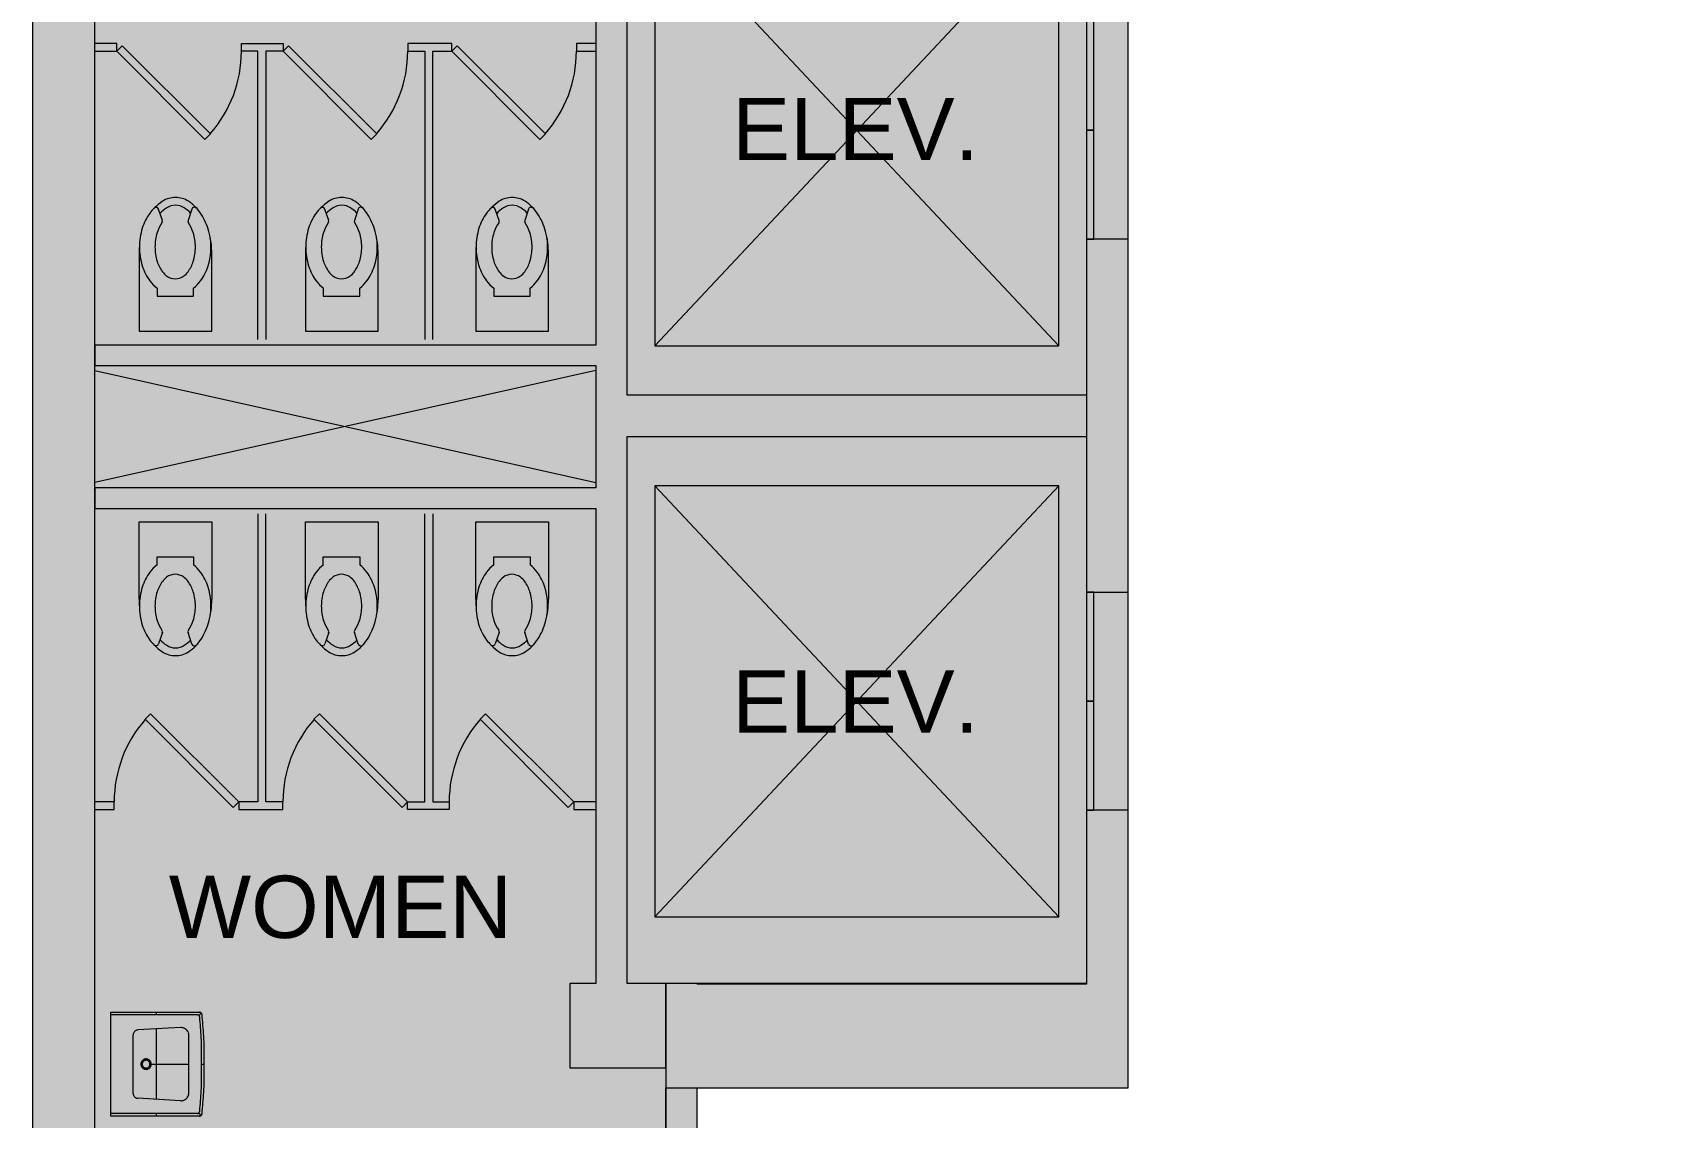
# Model space of a CAD drawing. Header units: inches. Extents: x 0 to 1536, y 72 to 1354.
# Drawn here: x 0 to 312.2, y 511.3 to 720.4 of the extents above; entities that cross this region are included whole.
import ezdxf

# ---------------------------------------------------------------- set-up
doc = ezdxf.new("R2010")
doc.units = ezdxf.units.IN
doc.header["$MEASUREMENT"] = 0
for name, color, linetype, lineweight in [('1600 K ST 6th Floor-Clean-REVISED_dwg', 8, 'Continuous', 9), ('A-Anno-Bldg', 7, 'Continuous', 9), ('A-DETL', 90, 'Continuous', 9), ('A-DETL-GENF', 92, 'Continuous', 9), ('A-DOOR', 31, 'Continuous', 13), ('A-WALL', 113, 'Continuous', 13), ('A-Wall-Exst', 7, 'Continuous', 9), ('A-WALL-PATT', 111, 'Continuous', 13), ('I-WALL', 2, 'Continuous', 13), ('XAR$0$AFLEV', 7, 'Continuous', 9), ('XAR$0$PFI', 7, 'Continuous', 9)]:
    doc.layers.add(name, color=color, linetype=linetype, lineweight=lineweight)
doc.styles.add('Swis721 Lt BT', font='swissl.ttf', dxfattribs={"height": 12})

# ---------------------------------------------------------------- blocks, each defined once
blk = doc.blocks.new('Walls 1 - Walls 1-7029748-Level XX  POWER _ SIGNAL')
at = {"layer": 'A-WALL', "lineweight": 9}
h = blk.add_hatch(color=7, dxfattribs=at)
h.paths.add_polyline_path([(12, 372.3), (211.4, 372.3), (211.4, 422.55), (203.4, 422.55), (203.4, 415.17), (200.09, 415.17), (200.09, 411.67), (203.4, 411.67), (203.4, 378.3), (169.5, 378.3), (169.5, 411.67), (172.09, 411.67), (172.09, 415.17), (166, 415.17), (166, 378.3), (12, 378.3)], flags=0)
h.paths.add_polyline_path([(211.4, 462.55), (211.4, 472.3), (12, 472.3), (12, 466.3), (203.4, 466.3), (203.4, 462.55)], flags=0)
h.paths.add_polyline_path([(122, 520.87), (122, 537.12), (114.5, 537.12), (114.5, 642.5), (203, 642.5), (203, 650.5), (114.5, 650.5), (114.5, 754.28), (166, 754.28), (166, 771.47), (126.5, 771.47), (126.5, 793), (134.03, 793), (134.03, 799), (126.5, 799), (126.5, 809.22), (120.5, 809.22), (120.5, 771.47), (104, 771.47), (104, 754.28), (108.5, 754.28), (108.5, 660.11), (12, 660.11), (12, 656.22), (108.5, 656.22), (108.5, 632.62), (12, 632.62), (12, 628.62), (108.5, 628.62), (108.5, 537.12), (103.5, 537.12), (103.5, 520.87), (114.5, 520.87)], flags=0)
h.paths.add_polyline_path([(211, 612.5), (211, 680.5), (203, 642.5)], flags=0)
h.paths.add_polyline_path([(286.1, 902.85), (286.1, 903.1), (289.6, 907.1), (285.75, 907.1), (286.08, 903.1), (285.75, 903.1), (285.75, 902.85)], flags=0)
h.paths.add_polyline_path([(173.99, 903.1), (203.4, 903.1), (203.4, 907.1), (173.5, 907.1), (173.5, 939.5), (203.4, 939.5), (203.4, 938.21), (209.4, 938.21), (209.4, 945.5), (144, 945.5), (144, 939.5), (169.5, 939.5), (169.5, 903.1), (173.5, 903.1)], flags=0)
h.paths.add_polyline_path([(209.4, 907.1), (209.4, 908.21), (203.4, 908.21), (203.4, 907.1)], flags=0)
h.paths.add_polyline_path([(114, 939.5), (114, 945.5), (74.5, 945.5), (74.5, 974.75), (12, 974.75), (12, 970.75), (70.5, 970.75), (70.5, 945.5), (12, 945.5), (12, 939.5), (53.77, 939.5)], flags=0)
at = {"layer": 'A-WALL', "color": 8, "lineweight": 20}
for p, q in [((108.5, 754.28), (108.5, 660.11)), ((114.5, 650.5), (114.5, 754.28)), ((211, 680.5), (203, 680.5)), ((203, 680.5), (203, 650.5)), ((211, 612.5), (211, 680.5)), ((108.5, 660.11), (12, 660.11)), ((12, 660.11), (12, 656.22)), ((12, 656.22), (108.5, 656.22)), ((108.5, 656.22), (108.5, 632.62)), ((203, 650.5), (114.5, 650.5)), ((114.5, 537.12), (114.5, 642.5)), ((114.5, 642.5), (203, 642.5)), ((203, 642.5), (203, 612.5)), ((108.5, 632.62), (12, 632.62)), ((12, 632.62), (12, 628.62)), ((12, 628.62), (108.5, 628.62)), ((108.5, 628.62), (108.5, 537.12)), ((203, 612.5), (211, 612.5)), ((108.5, 537.12), (103.5, 537.12)), ((103.5, 537.12), (103.5, 520.87)), ((122, 537.12), (114.5, 537.12)), ((122, 520.87), (122, 537.12)), ((103.5, 520.87), (122, 520.87))]:
    blk.add_line(p, q, dxfattribs=at)
blk = doc.blocks.new('ELEVATOR DOORS - ELEVATOR DOORS-7053103-Level XX  POWER _ SIGNAL')
at = {"layer": 'A-DOOR'}
for p, q in [((204.41, 722.5), (203, 722.5)), ((203, 722.5), (203, 701.5)), ((204.41, 701.5), (204.41, 722.5)), ((204.41, 701.5), (203, 701.5)), ((203, 701.5), (203, 680.5)), ((203, 701.5), (204.41, 701.5)), ((204.41, 680.5), (204.41, 701.5)), ((203, 680.5), (204.41, 680.5)), ((204.41, 612.5), (203, 612.5)), ((203, 612.5), (203, 591.5)), ((204.41, 591.5), (204.41, 612.5)), ((204.41, 591.5), (203, 591.5)), ((203, 591.5), (203, 570.5)), ((203, 591.5), (204.41, 591.5)), ((204.41, 570.5), (204.41, 591.5)), ((203, 570.5), (204.41, 570.5))]:
    blk.add_line(p, q, dxfattribs=at)
blk = doc.blocks.new('1600 K ST 6th Floor-Clean-REVISED_dwg-7023626-Level XX  POWER _ SIGNAL')
at = {"lineweight": 9}
h = blk.add_hatch(color=256, dxfattribs=at)
h.paths.add_polyline_path([(140.33, 537), (203, 537), (203, 537.12), (128, 537.12), (128, 537), (128.31, 537)], flags=0)
h.paths.add_polyline_path([(120.5, 843.22), (126.5, 843.22), (126.5, 845.5), (120.5, 845.5), (120.5, 845.03)], flags=0)
at = {"layer": 'A-Wall-Exst'}
blk.add_line((203, 537.12), (128, 537.12), dxfattribs=at)
at = {"layer": 'XAR$0$AFLEV'}
for p, q in [((108.5, 655.22), (12, 633.62)), ((12, 655.22), (108.5, 633.62))]:
    blk.add_line(p, q, dxfattribs=at)
at = {"layer": 'XAR$0$AFLEV', "flags": 128}
for points in [[(197.65, 743), (119.85, 743), (119.85, 660), (197.65, 660), (197.65, 743), (119.85, 660), (197.65, 660), (119.85, 743)], [(197.65, 633), (119.85, 633), (119.85, 550), (197.65, 550), (197.65, 633), (119.85, 550), (197.65, 550), (119.85, 633)]]:
    blk.add_lwpolyline(points, dxfattribs=at)
at = {"layer": 'XAR$0$PFI'}
for p, q in [((25.02, 684.11), (24.29, 686.31)), ((30.7, 686.33), (29.97, 684.11)), ((57.05, 684.11), (56.32, 686.31)), ((62.73, 686.33), (62, 684.11)), ((89.86, 684.11), (89.13, 686.31)), ((95.54, 686.33), (94.8, 684.11)), ((25.02, 604.74), (24.29, 602.54)), ((30.7, 602.52), (29.97, 604.74)), ((57.05, 604.74), (56.32, 602.54)), ((62.73, 602.52), (62, 604.74)), ((89.86, 604.74), (89.13, 602.54)), ((95.54, 602.52), (94.8, 604.74)), ((31.72, 531.09), (15.13, 531.09)), ((23.9, 531.09), (23.9, 531.59)), ((32.51, 531.46), (32.05, 530.96)), ((28.54, 528.63), (20.32, 528.17)), ((23.9, 514.81), (23.9, 528.37)), ((19.38, 516.01), (19.38, 527.17)), ((30.13, 516.05), (30.13, 527.13)), ((32.59, 521.59), (32.59, 524.61)), ((22.88, 521.59), (30.13, 521.59)), ((28.54, 514.55), (20.32, 515.01)), ((23.9, 511.59), (23.9, 512.09)), ((32.51, 511.72), (32.05, 512.22))]:
    blk.add_line(p, q, dxfattribs=at)
at = {"layer": 'XAR$0$PFI', "flags": 128}
for points in [[(12, 716.72), (16.25, 716.72), (33.22, 699.75), (34.28, 700.82), (17.31, 717.79), (16.25, 716.72), (16.25, 718.22), (12, 718.22)], [(43.42, 661.22), (43.42, 716.72), (40.25, 716.72), (40.25, 718.22), (48.27, 718.22), (48.27, 716.72), (49.33, 717.79), (66.3, 700.82), (65.24, 699.75), (48.27, 716.72), (44.92, 716.72), (44.92, 661.22)], [(97.73, 699.75), (80.76, 716.72), (80.76, 718.22), (72.27, 718.22), (72.27, 716.72), (75.58, 716.72), (75.58, 661.22)], [(108.5, 718.22), (104.76, 718.22), (104.76, 716.72), (108.5, 716.72)], [(77.08, 661.22), (77.08, 716.72), (80.76, 716.72), (81.82, 717.79), (98.79, 700.82), (97.73, 699.75)], [(20.54, 677.68), (20.54, 662.8), (34.54, 662.8), (34.54, 677.68)], [(52.57, 677.68), (52.57, 662.8), (66.57, 662.8), (66.57, 677.68)], [(85.38, 677.68), (85.38, 662.8), (99.38, 662.8), (99.38, 677.68)], [(23.99, 671.07), (23.99, 669.52), (30.99, 669.52), (30.99, 671.07)], [(56.02, 671.07), (56.02, 669.52), (63.02, 669.52), (63.02, 671.07)], [(88.83, 671.07), (88.83, 669.52), (95.83, 669.52), (95.83, 671.07)], [(43.42, 627.62), (43.42, 572.12), (39.74, 572.12), (38.68, 571.06), (21.71, 588.03), (22.77, 589.1), (39.74, 572.12), (39.74, 570.62), (48.23, 570.62), (48.23, 572.12), (44.92, 572.12), (44.92, 627.62)], [(77.08, 627.62), (77.08, 572.12), (80.25, 572.12), (80.25, 570.62), (72.23, 570.62), (72.23, 572.12), (71.17, 571.06), (54.2, 588.03), (55.26, 589.1), (72.23, 572.12), (75.58, 572.12), (75.58, 627.62)], [(20.54, 611.17), (20.54, 626.05), (34.54, 626.05), (34.54, 611.17)], [(52.57, 611.17), (52.57, 626.05), (66.57, 626.05), (66.57, 611.17)], [(85.38, 611.17), (85.38, 626.05), (99.38, 626.05), (99.38, 611.17)], [(23.99, 617.78), (23.99, 619.33), (30.99, 619.33), (30.99, 617.78)], [(56.02, 617.78), (56.02, 619.33), (63.02, 619.33), (63.02, 617.78)], [(88.83, 617.78), (88.83, 619.33), (95.83, 619.33), (95.83, 617.78)], [(108.5, 572.12), (104.25, 572.12), (87.28, 589.1), (86.22, 588.03), (103.19, 571.06), (104.25, 572.12), (104.25, 570.62), (108.5, 570.62)], [(12, 570.62), (15.74, 570.62), (15.74, 572.12), (12, 572.12)], [(31.72, 512.09), (15.13, 512.09), (15.13, 531.09), (15.13, 531.59), (32.17, 531.59)], [(33.07, 518.4), (33.08, 521.59), (33.07, 524.77)], [(32.58, 518.57), (32.58, 521.59), (33.13, 521.59)], [(32.17, 511.59), (15.13, 511.59), (15.13, 512.09)]]:
    blk.add_lwpolyline(points, dxfattribs=at)
at = {"layer": 'XAR$0$PFI'}
for centre, radius, start, end in [((16.25, 716.72), 24, 318.5833, 0), ((48.27, 716.72), 24, 318.5833, 0), ((80.76, 716.72), 24, 318.5833, 0), ((29.47, 680.94), 8.18, 122.7616, 136.6903), ((27.54, 683.94), 4.62, 90, 122.7617), ((27.54, 683.94), 3.12, 90, 122.7618), ((27.54, 683.94), 4.62, 57.2383, 90), ((27.54, 683.94), 3.12, 57.2382, 90), ((25.61, 680.94), 8.18, 32.7685, 57.2383), ((61.5, 680.94), 8.18, 122.7616, 136.6903), ((59.57, 683.94), 4.62, 90, 122.7617), ((59.57, 683.94), 3.12, 90, 122.7618), ((59.57, 683.94), 4.62, 57.2383, 90), ((59.57, 683.94), 3.12, 57.2382, 90), ((57.64, 680.94), 8.18, 32.7685, 57.2383), ((94.31, 680.94), 8.18, 122.7616, 136.6903), ((92.38, 683.94), 4.62, 90, 122.7617), ((92.38, 683.94), 3.12, 90, 122.7618), ((92.38, 683.94), 4.62, 57.2383, 90), ((92.38, 683.94), 3.12, 57.2382, 90), ((90.45, 680.94), 8.18, 32.7685, 57.2383), ((30.29, 679.85), 9.56, 143.3275, 162.8584), ((28.58, 681.12), 7.43, 133.4258, 143.3275), ((23.82, 686.15), 0.5, 18.2438, 133.4259), ((29.47, 680.94), 6.68, 122.7617, 137.2435), ((24.54, 683.95), 0.5, 324.4828, 18.2438), ((25.61, 680.94), 6.68, 43.6858, 57.2383), ((30.44, 683.95), 0.5, 161.7562, 215.5172), ((31.18, 686.18), 0.5, 44.3279, 161.7562), ((22.55, 678.97), 11.82, 14.929, 32.7685), ((62.32, 679.85), 9.56, 143.3275, 162.8584), ((60.61, 681.12), 7.43, 133.4258, 143.3275), ((55.85, 686.15), 0.5, 18.2438, 133.4259), ((61.5, 680.94), 6.68, 122.7617, 137.2435), ((56.57, 683.95), 0.5, 324.4828, 18.2438), ((57.64, 680.94), 6.68, 43.6858, 57.2383), ((62.47, 683.95), 0.5, 161.7562, 215.5172), ((63.21, 686.18), 0.5, 44.3279, 161.7562), ((54.58, 678.97), 11.82, 14.929, 32.7685), ((95.13, 679.85), 9.56, 143.3275, 162.8584), ((93.42, 681.12), 7.43, 133.4258, 143.3275), ((88.65, 686.15), 0.5, 18.2438, 133.4259), ((94.31, 680.94), 6.68, 122.7617, 137.2435), ((89.38, 683.95), 0.5, 324.4828, 18.2438), ((90.45, 680.94), 6.68, 43.6858, 57.2383), ((95.28, 683.95), 0.5, 161.7562, 215.5172), ((96.01, 686.18), 0.5, 44.3279, 161.7562), ((87.39, 678.97), 11.82, 14.929, 32.7685), ((32.98, 679.02), 12.38, 162.8584, 180), ((32.98, 679.02), 9.38, 162.8584, 180), ((30.29, 679.85), 6.56, 144.4829, 162.8583), ((24.7, 679.85), 6.56, 17.1417, 35.5171), ((22, 679.02), 9.38, 0, 17.1416), ((22, 679.02), 12.38, 342.8584, 8.2651), ((17.7, 677.68), 16.84, 0, 14.9289), ((65.01, 679.02), 12.38, 162.8584, 180), ((65.01, 679.02), 9.38, 162.8584, 180), ((62.32, 679.85), 6.56, 144.4829, 162.8583), ((56.72, 679.85), 6.56, 17.1417, 35.5171), ((54.03, 679.02), 9.38, 0, 17.1416), ((54.03, 679.02), 12.38, 342.8584, 8.2651), ((49.73, 677.68), 16.84, 0, 14.9289), ((97.82, 679.02), 12.38, 162.8584, 180), ((97.82, 679.02), 9.38, 162.8584, 180), ((95.13, 679.85), 6.56, 144.4829, 162.8583), ((89.53, 679.85), 6.56, 17.1417, 35.5171), ((86.84, 679.02), 9.38, 0, 17.1416), ((86.84, 679.02), 12.38, 342.8584, 8.2651), ((82.54, 677.68), 16.84, 0, 14.9289), ((37.38, 677.68), 16.84, 174.8046, 180), ((32.98, 679.02), 12.38, 180, 197.1416), ((32.98, 679.02), 9.38, 180, 197.1416), ((22, 679.02), 9.38, 342.8584, 360), ((69.41, 677.68), 16.84, 174.8046, 180), ((65.01, 679.02), 12.38, 180, 197.1416), ((65.01, 679.02), 9.38, 180, 197.1416), ((54.03, 679.02), 9.38, 342.8584, 360), ((102.22, 677.68), 16.84, 174.8046, 180), ((97.82, 679.02), 12.38, 180, 197.1416), ((97.82, 679.02), 9.38, 180, 197.1416), ((86.84, 679.02), 9.38, 342.8584, 360), ((30.29, 678.18), 9.56, 197.1417, 216.6724), ((30.29, 678.18), 6.56, 197.1417, 216.6725), ((24.7, 678.18), 6.56, 323.3275, 342.8583), ((24.7, 678.18), 9.56, 323.3276, 342.8583), ((62.32, 678.18), 9.56, 197.1417, 216.6724), ((62.32, 678.18), 6.56, 197.1417, 216.6725), ((56.72, 678.18), 6.56, 323.3275, 342.8583), ((56.72, 678.18), 9.56, 323.3276, 342.8583), ((95.13, 678.18), 9.56, 197.1417, 216.6724), ((95.13, 678.18), 6.56, 197.1417, 216.6725), ((89.53, 678.18), 6.56, 323.3275, 342.8583), ((89.53, 678.18), 9.56, 323.3276, 342.8583), ((28.58, 676.91), 7.43, 216.6725, 231.8648), ((28.58, 676.91), 4.43, 216.6725, 231.8648), ((27.49, 675.65), 2.76, 233.419, 306.581), ((26.41, 676.91), 4.43, 308.1352, 323.3275), ((26.41, 676.91), 7.43, 308.1352, 323.3275), ((60.61, 676.91), 7.43, 216.6725, 231.8648), ((60.61, 676.91), 4.43, 216.6725, 231.8648), ((59.52, 675.65), 2.76, 233.419, 306.581), ((58.44, 676.91), 4.43, 308.1352, 323.3275), ((58.44, 676.91), 7.43, 308.1352, 323.3275), ((93.42, 676.91), 7.43, 216.6725, 231.8648), ((93.42, 676.91), 4.43, 216.6725, 231.8648), ((92.33, 675.65), 2.76, 233.419, 306.581), ((91.24, 676.91), 4.43, 308.1352, 323.3275), ((91.24, 676.91), 7.43, 308.1352, 323.3275), ((30.29, 610.67), 9.56, 143.3276, 162.8583), ((28.58, 611.94), 7.43, 128.1352, 143.3275), ((28.58, 611.94), 4.43, 128.1352, 143.3275), ((27.49, 613.2), 2.76, 53.419, 126.581), ((26.41, 611.94), 4.43, 36.6725, 51.8648), ((26.41, 611.94), 7.43, 36.6725, 51.8648), ((24.7, 610.67), 9.56, 17.1417, 36.6724), ((62.32, 610.67), 9.56, 143.3276, 162.8583), ((60.61, 611.94), 7.43, 128.1352, 143.3275), ((60.61, 611.94), 4.43, 128.1352, 143.3275), ((59.52, 613.2), 2.76, 53.419, 126.581), ((58.44, 611.94), 4.43, 36.6725, 51.8648), ((58.44, 611.94), 7.43, 36.6725, 51.8648), ((56.72, 610.67), 9.56, 17.1417, 36.6724), ((95.13, 610.67), 9.56, 143.3276, 162.8583), ((93.42, 611.94), 7.43, 128.1352, 143.3275), ((93.42, 611.94), 4.43, 128.1352, 143.3275), ((92.33, 613.2), 2.76, 53.419, 126.581), ((91.24, 611.94), 4.43, 36.6725, 51.8648), ((91.24, 611.94), 7.43, 36.6725, 51.8648), ((89.53, 610.67), 9.56, 17.1417, 36.6724), ((32.98, 609.83), 12.38, 162.8584, 180), ((32.98, 609.83), 9.38, 162.8584, 180), ((30.29, 610.67), 6.56, 143.3275, 162.8583), ((24.7, 610.67), 6.56, 17.1417, 36.6725), ((22, 609.83), 9.38, 0, 17.1416), ((22, 609.83), 12.38, 351.7349, 17.1416), ((65.01, 609.83), 12.38, 162.8584, 180), ((65.01, 609.83), 9.38, 162.8584, 180), ((62.32, 610.67), 6.56, 143.3275, 162.8583), ((56.72, 610.67), 6.56, 17.1417, 36.6725), ((54.03, 609.83), 9.38, 0, 17.1416), ((54.03, 609.83), 12.38, 351.7349, 17.1416), ((97.82, 609.83), 12.38, 162.8584, 180), ((97.82, 609.83), 9.38, 162.8584, 180), ((95.13, 610.67), 6.56, 143.3275, 162.8583), ((89.53, 610.67), 6.56, 17.1417, 36.6725), ((86.84, 609.83), 9.38, 0, 17.1416), ((86.84, 609.83), 12.38, 351.7349, 17.1416), ((37.38, 611.17), 16.84, 180, 185.1954), ((32.98, 609.83), 12.38, 180, 197.1416), ((32.98, 609.83), 9.38, 180, 197.1416), ((22, 609.83), 9.38, 342.8584, 360), ((17.7, 611.17), 16.84, 345.0711, 360), ((69.41, 611.17), 16.84, 180, 185.1954), ((65.01, 609.83), 12.38, 180, 197.1416), ((65.01, 609.83), 9.38, 180, 197.1416), ((54.03, 609.83), 9.38, 342.8584, 360), ((49.73, 611.17), 16.84, 345.0711, 360), ((102.22, 611.17), 16.84, 180, 185.1954), ((97.82, 609.83), 12.38, 180, 197.1416), ((97.82, 609.83), 9.38, 180, 197.1416), ((86.84, 609.83), 9.38, 342.8584, 360), ((82.54, 611.17), 16.84, 345.0711, 360), ((30.29, 609), 9.56, 197.1416, 216.6725), ((30.29, 609), 6.56, 197.1417, 215.5171), ((24.7, 609), 6.56, 324.4829, 342.8583), ((22.55, 609.88), 11.82, 327.2315, 345.071), ((62.32, 609), 9.56, 197.1416, 216.6725), ((62.32, 609), 6.56, 197.1417, 215.5171), ((56.72, 609), 6.56, 324.4829, 342.8583), ((54.58, 609.88), 11.82, 327.2315, 345.071), ((95.13, 609), 9.56, 197.1416, 216.6725), ((95.13, 609), 6.56, 197.1417, 215.5171), ((89.53, 609), 6.56, 324.4829, 342.8583), ((87.39, 609.88), 11.82, 327.2315, 345.071), ((28.58, 607.73), 7.43, 216.6725, 226.5742), ((23.82, 602.7), 0.5, 226.5741, 341.7562), ((29.47, 607.91), 6.68, 222.7565, 237.2383), ((24.54, 604.9), 0.5, 341.7562, 35.5172), ((25.61, 607.91), 6.68, 302.7617, 316.3142), ((30.44, 604.9), 0.5, 144.4828, 198.2438), ((25.61, 607.91), 8.18, 302.7617, 327.2315), ((60.61, 607.73), 7.43, 216.6725, 226.5742), ((55.85, 602.7), 0.5, 226.5741, 341.7562), ((61.5, 607.91), 6.68, 222.7565, 237.2383), ((56.57, 604.9), 0.5, 341.7562, 35.5172), ((57.64, 607.91), 6.68, 302.7617, 316.3142), ((62.47, 604.9), 0.5, 144.4828, 198.2438), ((57.64, 607.91), 8.18, 302.7617, 327.2315), ((93.42, 607.73), 7.43, 216.6725, 226.5742), ((88.65, 602.7), 0.5, 226.5741, 341.7562), ((94.31, 607.91), 6.68, 222.7565, 237.2383), ((89.38, 604.9), 0.5, 341.7562, 35.5172), ((90.45, 607.91), 6.68, 302.7617, 316.3142), ((95.28, 604.9), 0.5, 144.4828, 198.2438), ((90.45, 607.91), 8.18, 302.7617, 327.2315), ((29.47, 607.91), 8.18, 223.3097, 237.2384), ((27.54, 604.91), 4.62, 237.2383, 270), ((27.54, 604.91), 3.12, 237.2382, 270), ((27.54, 604.91), 3.12, 270, 302.7618), ((27.54, 604.91), 4.62, 270, 302.7617), ((31.18, 602.67), 0.5, 198.2438, 315.6721), ((61.5, 607.91), 8.18, 223.3097, 237.2384), ((59.57, 604.91), 4.62, 237.2383, 270), ((59.57, 604.91), 3.12, 237.2382, 270), ((59.57, 604.91), 3.12, 270, 302.7618), ((59.57, 604.91), 4.62, 270, 302.7617), ((63.21, 602.67), 0.5, 198.2438, 315.6721), ((94.31, 607.91), 8.18, 223.3097, 237.2384), ((92.38, 604.91), 4.62, 237.2383, 270), ((92.38, 604.91), 3.12, 237.2382, 270), ((92.38, 604.91), 3.12, 270, 302.7618), ((92.38, 604.91), 4.62, 270, 302.7617), ((96.01, 602.67), 0.5, 198.2438, 315.6721), ((39.74, 572.12), 24, 138.5833, 180), ((72.23, 572.12), 24, 138.5833, 180), ((104.25, 572.12), 24, 138.5833, 180), ((31.72, 530.51), 0.578, 75.8672, 90.0001), ((31.78, 530.77), 0.312, 56.5938, 75.8668), ((31.52, 530.38), 0.781, 47.6012, 56.5939), ((31.52, 530.38), 0.781, 38.609, 47.6017), ((31.89, 530.67), 0.312, 19.3356, 38.6086), ((32.17, 531.01), 0.578, 75.9109, 90), ((31.64, 530.58), 0.578, 5.2026, 19.3356), ((32.24, 531.27), 0.312, 56.68, 75.9106), ((31.98, 530.87), 0.783, 47.7325, 56.6803), ((31.98, 530.87), 0.783, 38.785, 47.7328), ((32.35, 531.17), 0.312, 19.5539, 38.7846), ((32.09, 531.08), 0.578, 5.4652, 19.5543), ((-97.64, 518.67), 130.9, 3.6433, 5.465), ((20.02, 527.3), 0.631, 145.9309, 165.5297), ((20.78, 526.79), 1.54, 136.59, 145.9312), ((20.78, 526.79), 1.54, 127.2488, 136.59), ((20.23, 527.51), 0.631, 107.6497, 127.2485), ((20.38, 527.02), 1.15, 93.18, 107.6499), ((28.64, 526.86), 1.77, 81.5323, 93.1799), ((28.77, 527.76), 0.86, 64.7819, 81.5323), ((27.69, 525.46), 3.41, 58.2375, 64.7819), ((28.92, 527.43), 1.08, 46.5898, 58.2374), ((28.92, 527.43), 1.08, 34.9424, 46.59), ((27.01, 526.1), 3.41, 28.3981, 34.9424), ((29.25, 527.31), 0.86, 11.6475, 28.3979), ((-97.63, 518.81), 130.38, 3.4685, 5.2027), ((20.53, 527.17), 1.15, 165.5301, 180), ((28.35, 527.13), 1.77, 359.9999, 11.6475), ((-4.08, 524.48), 36.66, 0.1978, 3.4685), ((-3.95, 524.63), 37.02, 0.2176, 3.6434), ((21.88, 521.59), 1, 170.0001, 180.0001), ((21.88, 521.59), 1, 179.9999, 189.9999), ((21.88, 521.59), 1, 160, 170.0001), ((21.88, 521.59), 1, 189.9999, 200), ((21.88, 521.59), 1, 149.9998, 159.9998), ((21.88, 521.59), 1, 140.0001, 150.0001), ((21.88, 521.59), 1, 130, 140), ((21.88, 521.59), 0.75, 170.0001, 180.0001), ((21.88, 521.59), 0.75, 179.9999, 189.9999), ((21.88, 521.59), 0.75, 159.9997, 169.9997), ((21.88, 521.59), 0.75, 190.0003, 200.0003), ((21.88, 521.59), 0.75, 150.0002, 160.0002), ((21.88, 521.59), 1, 119.9999, 129.9999), ((21.88, 521.59), 0.75, 140, 150), ((21.88, 521.59), 0.75, 130, 140), ((21.88, 521.59), 1, 110.0002, 120.0002), ((21.88, 521.59), 0.75, 120, 130), ((21.88, 521.59), 0.75, 109.9998, 119.9998), ((21.88, 521.59), 1, 99.9999, 110), ((21.88, 521.59), 0.75, 100.0003, 110.0003), ((21.88, 521.59), 1, 89.9999, 99.9999), ((21.88, 521.59), 0.75, 89.9999, 99.9999), ((21.88, 521.59), 1, 80.0001, 90.0001), ((21.88, 521.59), 0.75, 80.0001, 90.0001), ((21.88, 521.59), 0.75, 69.9997, 79.9997), ((21.88, 521.59), 1, 70, 80.0001), ((21.88, 521.59), 0.75, 60.0002, 70.0002), ((21.88, 521.59), 1, 59.9998, 69.9998), ((21.88, 521.59), 0.75, 50, 60), ((21.88, 521.59), 0.75, 40, 50), ((21.88, 521.59), 1, 50.0001, 60.0001), ((21.88, 521.59), 0.75, 30, 40), ((21.88, 521.59), 1, 40, 50), ((21.88, 521.59), 0.75, 19.9998, 29.9998), ((21.88, 521.59), 0.75, 10.0003, 20.0003), ((21.88, 521.59), 0.75, 339.9997, 349.9997), ((21.88, 521.59), 0.75, 359.9999, 9.9999), ((21.88, 521.59), 0.75, 350.0001, 0.0001), ((21.88, 521.59), 1, 29.9999, 39.9999), ((21.88, 521.59), 1, 20.0002, 30.0002), ((21.88, 521.59), 1, 9.9999, 20), ((21.88, 521.59), 1, 340, 350.0001), ((21.88, 521.59), 1, 359.9999, 9.9999), ((21.88, 521.59), 1, 350.0001, 0.0001), ((21.88, 521.59), 1, 200.0002, 210.0002), ((21.88, 521.59), 1, 209.9999, 219.9999), ((21.88, 521.59), 1, 220, 230), ((21.88, 521.59), 0.75, 199.9998, 209.9998), ((21.88, 521.59), 0.75, 210, 220), ((21.88, 521.59), 1, 230.0001, 240.0001), ((21.88, 521.59), 0.75, 220, 230), ((21.88, 521.59), 1, 239.9998, 249.9998), ((21.88, 521.59), 0.75, 230, 240), ((21.88, 521.59), 0.75, 240.0002, 250.0002), ((21.88, 521.59), 1, 250, 260.0001), ((21.88, 521.59), 0.75, 249.9997, 259.9997), ((21.88, 521.59), 1, 260.0001, 270.0001), ((21.88, 521.59), 0.75, 260.0001, 270.0001), ((21.88, 521.59), 0.75, 269.9999, 279.9999), ((21.88, 521.59), 1, 269.9999, 279.9999), ((21.88, 521.59), 0.75, 280.0003, 290.0003), ((21.88, 521.59), 1, 279.9999, 290), ((21.88, 521.59), 0.75, 289.9998, 299.9998), ((21.88, 521.59), 1, 290.0002, 300.0002), ((21.88, 521.59), 0.75, 300, 310), ((21.88, 521.59), 0.75, 310, 320), ((21.88, 521.59), 1, 299.9999, 309.9999), ((21.88, 521.59), 0.75, 320, 330), ((21.88, 521.59), 1, 310, 320), ((21.88, 521.59), 0.75, 330.0002, 340.0002), ((21.88, 521.59), 1, 320.0001, 330.0001), ((21.88, 521.59), 1, 329.9998, 339.9998), ((-4.08, 518.7), 36.66, 356.5315, 359.8022), ((-3.95, 518.54), 37.02, 356.3566, 359.7824), ((20.53, 516.01), 1.15, 180, 194.4699), ((20.02, 515.88), 0.631, 194.4703, 214.0691), ((20.78, 516.38), 1.54, 214.0688, 223.41), ((20.78, 516.38), 1.54, 223.41, 232.7512), ((20.23, 515.66), 0.631, 232.7515, 252.3503), ((28.92, 515.74), 1.08, 313.41, 325.0576), ((27.01, 517.08), 3.41, 325.0576, 331.6019), ((29.25, 515.86), 0.86, 331.6021, 348.3525), ((28.35, 516.05), 1.77, 348.3525, 0.0001), ((-97.63, 524.37), 130.38, 354.7973, 356.5315), ((-97.64, 524.51), 130.9, 354.535, 356.3567), ((20.38, 516.16), 1.15, 252.3501, 266.82), ((28.64, 516.32), 1.77, 266.8201, 278.4677), ((28.77, 515.42), 0.86, 278.4677, 295.2181), ((27.69, 517.72), 3.41, 295.2181, 301.7625), ((28.92, 515.74), 1.08, 301.7626, 313.4102), ((31.72, 512.67), 0.578, 269.9999, 284.1328), ((31.78, 512.41), 0.312, 284.1332, 303.4062), ((31.52, 512.8), 0.781, 303.4061, 312.3988), ((31.52, 512.8), 0.781, 312.3983, 321.391), ((31.89, 512.51), 0.312, 321.3914, 340.6644), ((31.64, 512.6), 0.578, 340.6644, 354.7974), ((32.09, 512.1), 0.578, 340.4457, 354.5348), ((32.17, 512.17), 0.578, 270, 284.0891), ((32.24, 511.91), 0.312, 284.0894, 303.32), ((31.98, 512.3), 0.783, 303.3197, 312.2675), ((31.98, 512.3), 0.783, 312.2672, 321.215), ((32.35, 512.01), 0.312, 321.2154, 340.4461)]:
    blk.add_arc(centre, radius, start, end, dxfattribs=at)
at = {"layer": 'A-Anno-Bldg', "char_height": 12, "attachment_point": 2, "line_spacing_factor": 1.005062, "style": 'Swis721 Lt BT'}
for s, insert, width in [('ELEV.', (158.5, 707.75), 51.5152), ('ELEV.', (158.5, 597.47), 51.5152), ('WOMEN', (59.33, 557.9), 74.9174)]:
    blk.add_mtext(s, dxfattribs=dict(at, insert=insert, width=width))

msp = doc.modelspace()

# ---------------------------------------------------------------- hatches: boundary and pattern name
at = {"layer": 'A-DETL-GENF'}
h = msp.add_hatch(color=9, dxfattribs=at)
h.paths.add_polyline_path([(226.89, 72), (229, 72), (229, 94), (251.4, 94), (251.4, 278), (207.4, 278.03), (207.4, 330.67), (206.65, 330.67), (206.65, 332.17), (208.15, 332.17), (208.15, 332.67), (209.65, 332.67), (209.65, 332.17), (211.4, 332.17), (211.4, 368.42), (209.65, 368.42), (209.65, 367.92), (208.15, 367.92), (208.15, 368.42), (206.65, 368.42), (206.65, 369.92), (207.4, 369.92), (207.4, 372.3), (50, 372.3), (50, 288.8), (12, 288.8), (12, 94), (59, 94), (59, 72), (115, 72), (115, 94), (173, 94), (173, 72), (211.4, 72)], flags=0)
h.paths.add_polyline_path([(0, 72), (12, 72), (12, 78), (0, 78), (0, 76.47)], flags=0)
h.paths.add_polyline_path([(140.33, 265.35), (125.37, 265.35), (125.37, 284.85), (162.62, 284.85), (162.62, 265.35)], flags=0)
h.paths.add_polyline_path([(46.5, 292.3), (46.5, 372.3), (12, 372.3), (12, 292.3), (36.48, 292.3)], flags=0)
h.paths.add_polyline_path([(203.4, 378.3), (203.4, 411.67), (200.09, 411.67), (200.09, 415.17), (203.4, 415.17), (203.4, 422.55), (211.4, 422.55), (211.4, 462.55), (203.4, 462.55), (203.4, 466.3), (12, 466.3), (12, 378.3), (166, 378.3), (166, 415.17), (172.09, 415.17), (172.09, 411.67), (169.5, 411.67), (169.5, 378.3), (181.19, 378.3)], flags=0)
h.paths.add_polyline_path([(120.4, 472.3), (122, 472.3), (122, 473.89), (121.25, 473.89), (121.25, 475.39), (122, 475.39), (122, 505.64), (121.25, 505.64), (121.25, 507.14), (122, 507.14), (121.98, 520.87), (103.5, 520.87), (103.5, 537.12), (108.5, 537.12), (108.5, 628.62), (12, 628.62), (12, 472.3), (118.06, 472.3)], flags=0)
h.paths.add_polyline_path([(128.35, 537.12), (203, 537.12), (203, 570.5), (211, 570.5), (211, 612.5), (203, 612.5), (203, 642.5), (114.5, 642.5), (114.5, 537.12), (128, 537.12)], flags=0)
h.paths.add_polyline_path([(108.5, 632.62), (108.5, 656.22), (12, 656.22), (12, 632.62), (92.85, 632.62)], flags=0)
h.paths.add_polyline_path([(203, 650.5), (203, 680.5), (211, 680.5), (211, 722.5), (203, 722.5), (203, 754.28), (114.5, 754.28), (114.5, 650.5), (164.13, 650.5)], flags=0)
h.paths.add_polyline_path([(53.77, 660.11), (108.5, 660.11), (108.5, 754.28), (104, 754.28), (104, 771.47), (120.5, 771.47), (120.5, 799), (120.4, 799), (120.4, 845.5), (12, 845.5), (12, 660.11)], flags=0)
h.paths.add_polyline_path([(400.01, 676.82), (453, 676.82), (453, 757.69), (547.9, 757.69), (547.9, 769.75), (560.9, 769.75), (560.9, 832.75), (550.9, 832.75), (550.9, 878.5), (560.9, 878.5), (560.9, 934.62), (550.9, 934.62), (550.9, 980.37), (560.9, 980.37), (560.9, 1036.5), (550.9, 1036.5), (550.9, 1082.25), (560.9, 1082.25), (560.9, 1138.25), (550.9, 1138.25), (550.9, 1185.37), (560.9, 1185.37), (560.9, 1333.62), (550.9, 1333.62), (550.9, 1341.62), (510.5, 1341.62), (510.5, 1353.62), (454.5, 1353.62), (454.5, 1333.62), (379, 1333.62), (379, 1353.62), (323, 1353.62), (323, 1333.62), (275, 1333.62), (275, 1353.62), (219, 1353.62), (219, 1333.62), (179.5, 1333.62), (179.5, 1353.62), (123.5, 1353.62), (123.5, 1333.62), (84, 1333.62), (84, 1353.62), (28, 1353.62), (28, 1333.62), (12, 1333.62), (12, 1162.37), (22.25, 1162.37), (22.25, 1157.37), (37.25, 1157.37), (37.25, 1107.62), (12, 1107.62), (12, 974.75), (74.5, 974.75), (74.5, 945.5), (114, 945.5), (114, 955.33), (144, 955.33), (144, 945.5), (209.4, 945.5), (209.4, 938.21), (203.4, 938.21), (203.4, 939.5), (173.5, 939.5), (173.5, 907.1), (203.4, 907.1), (203.4, 908.21), (209.4, 908.21), (209.4, 907.1), (289.6, 907.1), (289.6, 762.52), (369, 762.52), (369, 770.52), (395, 770.52), (395, 721.42), (331.1, 721.42), (331.1, 676.82), (395, 676.82)], flags=0)
h.paths.add_polyline_path([(331.1, 725.42), (391.5, 725.42), (391.5, 759.02), (331.1, 759.02), (331.1, 738.05)], flags=0)
h.paths.add_polyline_path([(166, 760.28), (203, 760.28), (203, 793), (168.03, 793), (168.03, 799), (134.03, 799), (134.03, 793), (126.5, 793), (126.5, 771.47), (166, 771.47)], flags=0)
h.paths.add_polyline_path([(120.5, 851.5), (203.4, 851.5), (203.4, 855.97), (202.65, 855.97), (202.65, 857.47), (203.4, 857.47), (203.4, 893.72), (202.65, 893.72), (202.65, 895.22), (203.4, 895.22), (203.4, 903.1), (169.5, 903.1), (169.5, 939.5), (12, 939.5), (12, 851.5), (120.4, 851.5)], flags=0)
h.paths.add_polyline_path([(373.5, 938.5), (373.5, 956.5), (398, 956.5), (398, 938.5)], flags=0)
h.paths.add_polyline_path([(12, 945.5), (70.5, 945.5), (70.5, 970.75), (12, 970.75)], flags=0)
h.paths.add_polyline_path([(182.25, 1126.37), (182.25, 1162.37), (201.75, 1162.37), (201.75, 1126.37)], flags=0)
h.paths.add_polyline_path([(416.75, 1143.25), (398.25, 1143.25), (398.25, 1162.37), (416.75, 1162.37)], flags=0)
h.paths.add_polyline_path([(572.9, 1341.62), (572.9, 1353.62), (566.9, 1353.62), (566.9, 1341.62)], flags=0)
h.paths.add_polyline_path([(0, 1341.62), (12, 1341.62), (12, 1353.62), (0, 1353.62)], flags=0)
at = {"layer": 'A-WALL-PATT', "lineweight": 9}
for points in [[(0, 78), (12, 78), (12, 1341.62), (0, 1341.62), (0, 109.82)], [(211, 517), (211, 570.5), (203, 570.5), (203, 517), (203.4, 517)], [(128, 517), (203, 517), (203, 537), (128, 537)]]:
    msp.add_hatch(color=7, dxfattribs=at).paths.add_polyline_path(points, flags=0)
h = msp.add_hatch(color=7, dxfattribs=at)
h.paths.add_polyline_path([(203, 642.5), (211, 680.5), (203, 680.5), (203, 650.5)], flags=0)
h.paths.add_polyline_path([(211, 612.5), (203, 642.5), (203, 612.5)], flags=0)
h = msp.add_hatch(color=7, dxfattribs=at)
h.paths.add_polyline_path([(122, 472.3), (128, 472.3), (128, 474.27), (122, 474.27)], flags=0)
h.paths.add_polyline_path([(122, 506.77), (128, 506.77), (128, 537.12), (122, 537.12)], flags=0)

# ---------------------------------------------------------------- linework, layer by layer
at = {"layer": 'A-DETL'}
for p, q in [((0, 1353.62), (0, 72)), ((211, 517), (211, 799)), ((122, 472.3), (122, 517)), ((122, 517), (211, 517))]:
    msp.add_line(p, q, dxfattribs=at)
at = {"layer": 'A-WALL', "color": 8, "lineweight": 20}
for p, q in [((12, 84), (12, 1353.62)), ((0, 1341.62), (0, 78))]:
    msp.add_line(p, q, dxfattribs=at)
at = {"layer": 'I-WALL', "color": 8, "lineweight": 20}
for p, q in [((203, 680.5), (203, 612.5)), ((211, 680.5), (203, 680.5)), ((211, 612.5), (211, 680.5)), ((203, 612.5), (211, 612.5)), ((203, 570.5), (203, 537)), ((211, 570.5), (203, 570.5)), ((211, 517), (211, 570.5)), ((122, 537.12), (122, 506.77)), ((128, 537.12), (122, 537.12)), ((128, 537), (128, 537.12)), ((203, 537), (128, 537)), ((128, 517), (211, 517)), ((128, 506.77), (128, 517))]:
    msp.add_line(p, q, dxfattribs=at)

# ---------------------------------------------------------------- block references
at = {"layer": '1600 K ST 6th Floor-Clean-REVISED_dwg', "color": 7}
msp.add_blockref('1600 K ST 6th Floor-Clean-REVISED_dwg-7023626-Level XX  POWER _ SIGNAL', (0, 0), dxfattribs=at)
at = {"layer": 'A-DOOR'}
msp.add_blockref('ELEVATOR DOORS - ELEVATOR DOORS-7053103-Level XX  POWER _ SIGNAL', (0, 0), dxfattribs=at)
at = {"layer": 'A-WALL', "lineweight": 9}
msp.add_blockref('Walls 1 - Walls 1-7029748-Level XX  POWER _ SIGNAL', (0, 0), dxfattribs=at)

doc.saveas('drawing.dxf')
